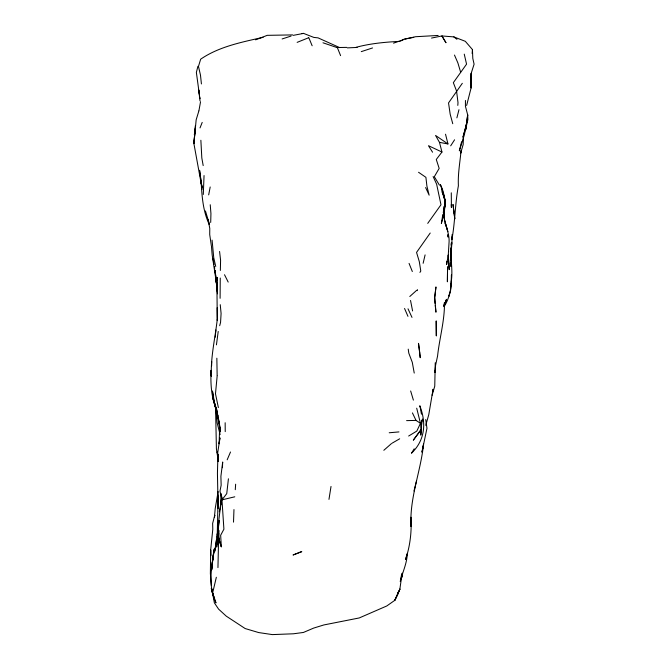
<?xml version="1.0" encoding="UTF-8"?>
<svg xmlns="http://www.w3.org/2000/svg" width="668" height="668" viewBox="0 0 668 668"><rect width="100%" height="100%" fill="white"/><g stroke="black" fill="none" stroke-linecap="round" stroke-linejoin="round"><path stroke-width="1" d="M217.434 539.151L216.683 547.092L219.029 520.481L218.06 532.262L217.977 523.386L217.618 537.172M217.184 307.731L217.284 320.389L216.991 293.01L217.517 277.404L217.467 280.493M217.242 319.63C215.079 338.434 210.604 357.146 211.33 376.167L211.338 375.483M465.454 100.467L465.421 106.195L467.683 114.904L467.892 119.58L464.085 135.763L459.342 150.843L461.58 141.808M220.106 298.32L220.256 278.038M444.178 206.379L444.12 211.297L445.498 202.312L444.287 196.551L440.371 184.577C446.658 196.91 445.289 210.537 441.373 223.404L442.842 214.411M444.262 198.513L444.287 196.551M451.192 247.669C450.24 259.092 453.096 270.273 451.217 281.637M217.426 282.556L217.459 290.413M217.952 567.583L218.787 530.35L218.16 544.153M450.566 260.311L450.933 248.755L450.658 254.625M221.116 503.697L221.308 493.861L221.058 502.595M448.019 237.123L448.078 234.426L447.894 236.389M450.366 251.819L451.902 242.826L452.044 236.956L451.919 239.378C455.159 221.609 455.05 203.556 458.39 185.787C457.78 173.897 460.027 162.307 461.07 150.525L460.536 153.59L463.175 144.513L463.475 135.713M210.704 222.461L210.938 213.56L210.236 204.742M217.743 505.651L218.085 497.718L217.242 535.151L217.484 533.114M216.849 358.198L217.15 375.499M211.33 376.167L211.43 372.502M211.631 365.747L211.748 361.572M217.935 501.643L218.06 497.209L218.094 504.699M204.049 175.542L203.297 194.471M217.718 531.67L218.11 525.883M434.968 370.598L434.901 372.56L435.586 365.312L437.573 355.994C439.486 338.133 444.746 320.59 444.47 302.504L443.928 305.468M218.01 528.856L218.102 526.017M233.516 522.151L233.967 509.559M451.242 280.618L451.443 274.94C451.818 285.804 450.165 297.01 444.295 306.353M216.432 344.872L218.219 331.462M218.102 494.921L217.868 499.906L218.06 496.558M222.419 467.725L222.686 462.005L220.899 476.326L221.15 485.185L219.981 491.13L221.968 499.856L223.905 529.181L220.657 535.277L221.35 546.942C215.772 532.788 219.388 517.291 221.033 502.762L219.313 511.763M402.103 573.336L399.865 589.159L397.376 595.196L394.763 600.357L386.78 605.968L359.234 617.95L323.888 624.939L313.718 628.07L303.397 632.462L293.411 633.79L272.36 634.6L258.666 632.563L245.156 628.546L226.235 616.13L218.586 609.116L214.361 602.837L211.731 588.5M235.278 489.694L235.645 484.208M457.805 105.402L457.998 102.621L456.545 90.931L453.338 82.673L466.556 64.153L464.252 54.133M451.209 244.78L451.351 242.801M444.47 206.395L444.12 211.297L444.988 204.174L443.986 217.167L443.886 215.313M472.134 53.498L472.443 49.574L465.304 41.307L453.848 36.899L441.924 35.955L431.528 38.068M451.927 237.391L452.161 234.451M451.226 245.707L451.459 243.01M211.706 569.862L212.123 564.953M212.29 562.999L213.902 549.939L211.622 569.72L212.057 564.811M218.135 491.573L215.221 508.482L214.42 517.416L214.804 515.37M446.917 261.146L446.616 264.528L448.261 255.184L449.105 241.515C449.447 231.996 443.961 223.613 443.936 214.144M215.263 337.206L215.472 334.918M215.639 333.065L215.931 329.95M402.295 573.236L401.919 577.286L402.219 574.246M218.753 533.315L218.394 537.055L221.133 546.24M444.546 205.41L445.022 199.523L442.099 191.683L445.03 200.5L444.504 204.567M212.148 563.859L214.428 548.745C211.606 566.464 207.664 585.978 215.989 602.862L211.656 589.986L212.917 594.211L212.524 591.28M202.137 189.286L199.573 170.282L201.895 187.416L193.904 143.62L196.158 119.839L198.839 111.038M220.348 270.448L220.59 260.253L219.572 251.46M195.348 125.751L194.371 134.702L195.24 128.79M228.423 478.789L226.744 493.644L221.968 499.856L221.826 496.85L220.448 505.826M217.167 375.925L215.48 393.803L218.378 407.58M423.554 444.253C420.673 471.875 409.325 498.311 411.054 526.493L410.954 517.224C411.805 531.444 410.152 545.948 405.585 559.458L407.021 554.273M443.844 209.66L444.237 206.604M328.965 499.38L331.019 486.463M407.263 553.405C407.096 563.333 402.553 572.075 400.291 581.486L401.602 574.413M449.531 293.135L449.063 296.116L450.633 290.146L451.384 281.203L450.616 286.171M217.442 533.097L214.804 551.25L216.541 539.727M451.902 242.826L450.775 257.639L450.816 266.39L450.591 263.042M198.922 110.763L200.534 101.761M217.016 537.139L217.334 535.419M208.683 194.881L210.186 186.982M423.487 444.253L421.951 452.211L426.969 428.288L425.733 419.521M216.34 577.261L213.017 591.372M443.243 212.507L443.644 210.612M423.136 263.292L425.099 254.892M197.903 66.316L196.367 72.411L199.406 94.814M413.976 491.022L416.49 481.035M397.376 595.196L398.128 592.182M456.887 117.86L458.974 109.702M214.737 515.354L212.641 523.403L212.791 529.248L210.671 549.989L210.378 573.62L211.372 585.535M432.547 391.281L433.064 389.294L428.764 414.703L425.733 425.357M219.697 325.7L220.565 322.402L221.091 313.484L220.248 304.675M443.861 306.654L446.5 299.322L443.752 305.886M466.631 105.477L471.074 88.017L471.19 73.33L471.074 87.984L471.207 73.271L474.096 64.186L472.802 58.425L472.443 49.574M432.112 395.222L434.759 386.154L435.244 362.757M200.024 127.922L202.204 122.411M227.17 459.809L230.51 452.002M414.193 448.812L411.463 453.238C425.299 440.02 426.376 422.76 419.805 405.76L420.406 408.373M419.921 272.41L420.782 271.024L419.295 261.572L416.548 252.412L430.209 233.032M450.675 145.833L454.582 139.796M427.72 223.379L440.98 204.767L436.638 184.209L433.123 176.536M462.323 83.308L448.537 102.922L450.182 114.228L452.754 123.722M445.523 134.201L447.969 143.954L435.569 135.462L439.477 142.359L441.957 152.028L436.279 159.485L439.168 168.386L434.325 176.703L439.46 185.203M409.785 296.509L416.548 290.421M383.824 450.299L391.423 443.61M392.108 443.168L399.681 438.801M408.649 436.037L416.84 431.052L420.456 423.295L416.698 408.198M400.842 40.898L404.382 39.02L413.734 37.358M297.135 42.368L308.474 37.8M255.61 39.838L267.225 35.337L292.626 34.911M393.536 43.169L403.121 39.813M361.271 51.636L372.56 47.946M282.13 38.953L291.056 36.072M356.027 47.319C370.322 43.478 385.202 42.084 399.957 41.366M221.968 499.856L234.785 496.808M404.891 39.178L415.463 36.723L438.175 35.454M263.125 37.325C241.758 42.159 218.92 46.626 200.667 59.193L198.471 66.399L200.483 75.125L201.419 83.943M293.277 35.354L303.589 33.4L313.818 37.408L318.06 37.867L339.661 47.603M389.219 432.764L398.963 431.912M302.078 33.525L303.589 33.4M347.335 47.879L357.113 47.436M406.603 420.631L416.022 420.406L420.456 423.295L421.216 428.422M337.549 47.537L346.692 47.386M439.477 142.359L447.969 143.954M322.986 42.785L337.023 47.57M441.957 152.028L428.455 145.699L432.572 152.204M418.552 172.277L425.9 177.329L426.919 186.138L429.148 195.181L425.616 187.541M453.848 36.899L456.97 39.295M445.915 42.685L441.924 35.955L445.948 42.669M224.515 274.732L228.189 282.088M412.432 412.907L416.022 420.406M408.014 308.816L411.997 317.392M404.549 308.482L407.964 316.34M454.474 55.052L457.881 62.917L460.619 72.111M308.825 37.717L312.148 45.766M337.315 47.52L340.596 55.636M409.058 263.384L412.331 271.525M209.276 224.531C202.913 211.08 201.945 196.208 201.135 181.612L202.153 187.716M216.9 410.277C211.163 397.769 210.512 383.858 211.046 370.339L211.455 375.216M215.989 407.48L212.482 396.867L218.035 416.222L213.61 399.798L212.466 391.014L214.979 405.551L213.61 399.798L219.388 422.986L220.089 431.804L218.319 417.208M445.498 224.865L445.139 222.928L447.927 231.596M205.443 210.954L209.552 224.557M216.541 409.3L217.442 412.265M410.645 390.972L413.392 400.124M447.101 229.066L444.487 219.655L443.919 213.685M217.467 414.243L215.881 408.507L219.697 426.46L219.096 443.786L219.956 437.866L217.71 452.762L218.286 461.596L217.943 454.49L217.434 473.37L218.144 508.64M220.123 434.576L217.167 422.953L216.14 410.778L214.261 402.587M441.439 187.883L442.826 193.636M215.739 266.474L213.743 257.748L212.082 240.113M218.085 459.609L216.415 448.888L215.547 406.712M199.749 96.76L200.149 98.705M410.528 300.458L412.59 310.954M215.68 408.34L217.367 417.082M208.107 219.63L209.769 228.381L209.719 234.585L211.364 245.882M218.077 458.198L217.517 455.125L218.035 458.056M414.235 373.07L412.29 362.348L408.799 353.147L408.231 349.147M420.581 409.342L421.466 414.193M199.423 93.871L198.722 89.996L199.999 100.926M212.967 258.599L214.027 264.445M214.386 266.432L214.737 268.336M203.189 165.589L201.819 157.957L200.868 140.263M218.035 456.854L217.259 451.844L218.135 458.682M220.148 430.668L219.413 425.808L220.164 431.678M422.477 419.011L422.76 420.965M217.367 290.822L215.038 270.248M215.046 270.331L217.392 288.977M216.783 286.063L216.04 280.318L216.758 286.171M217.025 287.983L217.401 290.856M217.451 293.845L216.098 278.155L216.783 285.094M216.991 288.125L217.467 292.033L217.075 288.067M417.308 289.578L417.416 290.63M435.244 305.376L435.954 312.206L434.693 297.561L435.954 287.09L434.693 297.561L435.035 303.381M211.489 246.576L212.148 254.842L217.317 288.735L217.325 284.117L217.434 287.048M219.388 422.986L220.089 431.804M451.226 204.592L451.418 207.539L451.276 192.818M218.069 529.231L217.977 523.386M210.762 555.626L210.671 549.989L210.746 555.434M225.158 422.744L225.225 431.62M447.568 266.95L447.385 281.696L447.568 266.95M421.884 420.172L420.823 434.977L421.884 420.172M194.38 137.733L193.904 143.62L195.19 129.108L194.38 137.733M218.411 526.785L217.559 535.318L218.503 525.941L218.411 526.785M467.683 114.904L465.663 129.792L467.683 114.904M466.59 123.864L463.016 137.099L466.59 123.864M399.865 589.159L394.763 600.357L399.865 589.159M421.049 429.674L413.375 440.078L421.049 429.674M299.915 552.311L293.035 555.008L301.786 551.626L299.915 552.311M214.395 599.163L211.322 588.475L214.395 599.163M419.688 352.145L418.51 343.352L420.222 357.714L419.688 352.145M454.123 213.192L452.987 204.4L454.791 218.995L454.123 213.192M448.846 263.827L448.245 254.992L449.222 269.655L448.846 263.827M436.304 335.787L436.187 321.066L436.304 335.787"/></g></svg>
